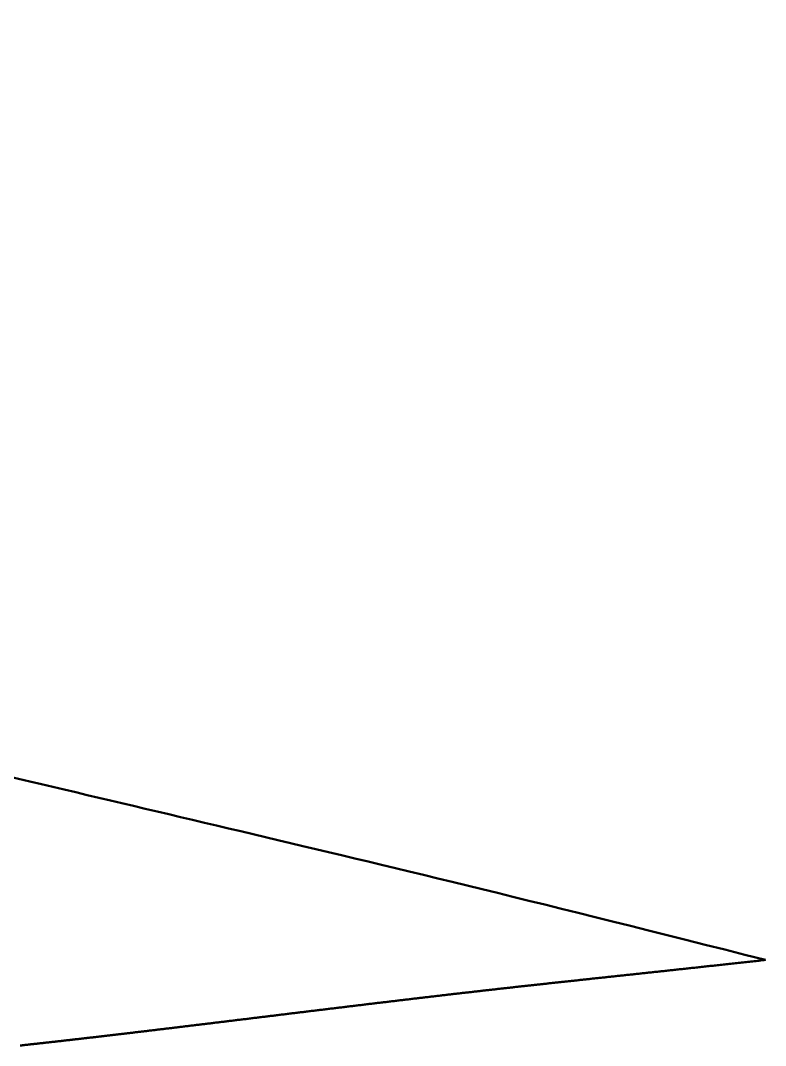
# Model space of a CAD drawing. Header units: millimetres. Extents: x -55 to 717, y -74 to 658.
# Drawn here: x 681.75 to 716.54, y 609.9 to 657.78 of the extents above; entities that cross this region are included whole.
import ezdxf

# ---------------------------------------------------------------- set-up
doc = ezdxf.new("R2010")
doc.units = ezdxf.units.MM
doc.layers.get('0').update_dxf_attribs({"color": 1, "lineweight": 13, "true_color": 0xff0000})
doc.layers.add('Rez', color=30, linetype='Continuous', lineweight=50, true_color=0xff7f00)

# ---------------------------------------------------------------- blocks, each defined once
blk = doc.blocks.new('Stranica')
at = {"layer": 'Rez'}
for p, q in [((-433.514, -14.682), (-433.59, -14.674)), ((-433.438, -14.69), (-433.514, -14.682)), ((-433.362, -14.699), (-433.438, -14.69)), ((-433.286, -14.707), (-433.362, -14.699)), ((-433.211, -14.715), (-433.286, -14.707)), ((-433.136, -14.723), (-433.211, -14.715)), ((-433.061, -14.732), (-433.136, -14.723)), ((-432.987, -14.74), (-433.061, -14.732)), ((-432.913, -14.748), (-432.987, -14.74)), ((-432.839, -14.756), (-432.913, -14.748)), ((-432.765, -14.764), (-432.839, -14.756)), ((-432.691, -14.772), (-432.765, -14.764)), ((-432.618, -14.78), (-432.691, -14.772)), ((-432.545, -14.788), (-432.618, -14.78)), ((-432.473, -14.796), (-432.545, -14.788)), ((-432.4, -14.804), (-432.473, -14.796)), ((-432.328, -14.812), (-432.4, -14.804)), ((-432.257, -14.82), (-432.328, -14.812)), ((-432.185, -14.827), (-432.257, -14.82)), ((-432.114, -14.835), (-432.185, -14.827)), ((-432.043, -14.843), (-432.114, -14.835)), ((-431.972, -14.851), (-432.043, -14.843)), ((-431.901, -14.858), (-431.972, -14.851)), ((-431.831, -14.866), (-431.901, -14.858)), ((-431.761, -14.874), (-431.831, -14.866)), ((-431.691, -14.881), (-431.761, -14.874)), ((-431.621, -14.889), (-431.691, -14.881)), ((-431.552, -14.896), (-431.621, -14.889)), ((-431.483, -14.904), (-431.552, -14.896)), ((-431.414, -14.911), (-431.483, -14.904)), ((-431.346, -14.919), (-431.414, -14.911)), ((-431.277, -14.926), (-431.346, -14.919)), ((-431.209, -14.933), (-431.277, -14.926)), ((-431.141, -14.941), (-431.209, -14.933)), ((-431.074, -14.948), (-431.141, -14.941)), ((-431.006, -14.955), (-431.074, -14.948)), ((-430.939, -14.963), (-431.006, -14.955)), ((-430.872, -14.97), (-430.939, -14.963)), ((-430.805, -14.977), (-430.872, -14.97)), ((-430.739, -14.984), (-430.805, -14.977)), ((-430.673, -14.992), (-430.739, -14.984)), ((-430.607, -14.999), (-430.673, -14.992)), ((-430.541, -15.006), (-430.607, -14.999)), ((-430.475, -15.013), (-430.541, -15.006)), ((-430.41, -15.02), (-430.475, -15.013)), ((-430.345, -15.027), (-430.41, -15.02)), ((-430.28, -15.034), (-430.345, -15.027)), ((-430.215, -15.041), (-430.28, -15.034)), ((-430.15, -15.048), (-430.215, -15.041)), ((-430.086, -15.055), (-430.15, -15.048)), ((-430.022, -15.062), (-430.086, -15.055)), ((-429.958, -15.069), (-430.022, -15.062)), ((-429.895, -15.076), (-429.958, -15.069)), ((-429.831, -15.083), (-429.895, -15.076)), ((-429.768, -15.089), (-429.831, -15.083)), ((-429.705, -15.096), (-429.768, -15.089)), ((-429.642, -15.103), (-429.705, -15.096)), ((-429.579, -15.11), (-429.642, -15.103)), ((-429.517, -15.116), (-429.579, -15.11)), ((-429.455, -15.123), (-429.517, -15.116)), ((-429.392, -15.13), (-429.455, -15.123)), ((-429.331, -15.137), (-429.392, -15.13)), ((-429.269, -15.143), (-429.331, -15.137)), ((-429.208, -15.15), (-429.269, -15.143)), ((-429.146, -15.156), (-429.208, -15.15)), ((-429.085, -15.163), (-429.146, -15.156)), ((-429.024, -15.17), (-429.085, -15.163)), ((-428.964, -15.176), (-429.024, -15.17)), ((-428.903, -15.183), (-428.964, -15.176)), ((-428.843, -15.189), (-428.903, -15.183)), ((-428.782, -15.196), (-428.843, -15.189)), ((-428.722, -15.202), (-428.782, -15.196)), ((-428.663, -15.208), (-428.722, -15.202)), ((-428.603, -15.215), (-428.663, -15.208)), ((-428.544, -15.221), (-428.603, -15.215)), ((-428.484, -15.228), (-428.544, -15.221)), ((-428.425, -15.234), (-428.484, -15.228)), ((-428.366, -15.24), (-428.425, -15.234)), ((-428.308, -15.247), (-428.366, -15.24)), ((-428.249, -15.253), (-428.308, -15.247)), ((-428.191, -15.259), (-428.249, -15.253)), ((-428.132, -15.265), (-428.191, -15.259)), ((-428.074, -15.272), (-428.132, -15.265)), ((-428.016, -15.278), (-428.074, -15.272)), ((-427.959, -15.284), (-428.016, -15.278)), ((-427.901, -15.29), (-427.959, -15.284)), ((-427.844, -15.296), (-427.901, -15.29)), ((-427.786, -15.303), (-427.844, -15.296)), ((-427.729, -15.309), (-427.786, -15.303)), ((-427.672, -15.315), (-427.729, -15.309)), ((-427.615, -15.321), (-427.672, -15.315)), ((-427.559, -15.327), (-427.615, -15.321)), ((-427.502, -15.333), (-427.559, -15.327)), ((-427.446, -15.339), (-427.502, -15.333)), ((-427.39, -15.345), (-427.446, -15.339)), ((-427.333, -15.351), (-427.39, -15.345)), ((-427.278, -15.357), (-427.333, -15.351)), ((-427.222, -15.363), (-427.278, -15.357)), ((-427.166, -15.369), (-427.222, -15.363)), ((-427.111, -15.375), (-427.166, -15.369)), ((-427.055, -15.381), (-427.111, -15.375)), ((-427, -15.387), (-427.055, -15.381)), ((-426.945, -15.393), (-427, -15.387)), ((-426.89, -15.399), (-426.945, -15.393)), ((-426.835, -15.404), (-426.89, -15.399)), ((-426.78, -15.41), (-426.835, -15.404)), ((-426.726, -15.416), (-426.78, -15.41)), ((-426.672, -15.422), (-426.726, -15.416)), ((-426.617, -15.428), (-426.672, -15.422)), ((-426.563, -15.434), (-426.617, -15.428)), ((-426.509, -15.439), (-426.563, -15.434)), ((-426.455, -15.445), (-426.509, -15.439)), ((-426.401, -15.451), (-426.455, -15.445)), ((-426.348, -15.457), (-426.401, -15.451)), ((-426.294, -15.462), (-426.348, -15.457)), ((-426.241, -15.468), (-426.294, -15.462)), ((-426.187, -15.474), (-426.241, -15.468)), ((-426.134, -15.48), (-426.187, -15.474)), ((-426.081, -15.485), (-426.134, -15.48)), ((-426.028, -15.491), (-426.081, -15.485)), ((-425.975, -15.497), (-426.028, -15.491)), ((-425.922, -15.502), (-425.975, -15.497)), ((-425.87, -15.508), (-425.922, -15.502)), ((-425.817, -15.514), (-425.87, -15.508)), ((-425.765, -15.519), (-425.817, -15.514)), ((-425.712, -15.525), (-425.765, -15.519)), ((-425.66, -15.531), (-425.712, -15.525)), ((-425.608, -15.536), (-425.66, -15.531)), ((-425.556, -15.542), (-425.608, -15.536)), ((-425.504, -15.547), (-425.556, -15.542)), ((-425.452, -15.553), (-425.504, -15.547)), ((-425.4, -15.558), (-425.452, -15.553)), ((-425.348, -15.564), (-425.4, -15.558)), ((-425.297, -15.57), (-425.348, -15.564)), ((-425.245, -15.575), (-425.297, -15.57)), ((-425.194, -15.581), (-425.245, -15.575)), ((-425.143, -15.586), (-425.194, -15.581)), ((-425.091, -15.592), (-425.143, -15.586)), ((-425.04, -15.597), (-425.091, -15.592)), ((-424.989, -15.603), (-425.04, -15.597)), ((-424.938, -15.608), (-424.989, -15.603)), ((-424.887, -15.614), (-424.938, -15.608)), ((-424.836, -15.619), (-424.887, -15.614)), ((-424.786, -15.625), (-424.836, -15.619)), ((-424.735, -15.63), (-424.786, -15.625)), ((-424.684, -15.635), (-424.735, -15.63)), ((-424.634, -15.641), (-424.684, -15.635)), ((-424.583, -15.646), (-424.634, -15.641)), ((-424.533, -15.652), (-424.583, -15.646)), ((-424.483, -15.657), (-424.533, -15.652)), ((-424.432, -15.663), (-424.483, -15.657)), ((-424.382, -15.668), (-424.432, -15.663)), ((-424.332, -15.673), (-424.382, -15.668)), ((-424.282, -15.679), (-424.332, -15.673)), ((-424.232, -15.684), (-424.282, -15.679)), ((-424.182, -15.69), (-424.232, -15.684)), ((-424.132, -15.695), (-424.182, -15.69)), ((-424.082, -15.7), (-424.132, -15.695)), ((-424.033, -15.706), (-424.082, -15.7)), ((-423.983, -15.711), (-424.033, -15.706)), ((-423.933, -15.717), (-423.983, -15.711)), ((-423.884, -15.722), (-423.933, -15.717)), ((-423.834, -15.727), (-423.884, -15.722)), ((-423.785, -15.733), (-423.834, -15.727)), ((-423.735, -15.738), (-423.785, -15.733)), ((-423.686, -15.743), (-423.735, -15.738)), ((-423.636, -15.749), (-423.686, -15.743)), ((-423.587, -15.754), (-423.636, -15.749)), ((-423.538, -15.76), (-423.587, -15.754)), ((-423.488, -15.765), (-423.538, -15.76)), ((-423.439, -15.77), (-423.488, -15.765)), ((-423.39, -15.776), (-423.439, -15.77)), ((-423.341, -15.781), (-423.39, -15.776)), ((-423.292, -15.786), (-423.341, -15.781)), ((-423.243, -15.792), (-423.292, -15.786)), ((-423.193, -15.797), (-423.243, -15.792)), ((-423.144, -15.802), (-423.193, -15.797)), ((-423.095, -15.808), (-423.144, -15.802)), ((-423.046, -15.813), (-423.095, -15.808)), ((-422.997, -15.818), (-423.046, -15.813)), ((-422.949, -15.824), (-422.997, -15.818)), ((-422.9, -15.829), (-422.949, -15.824)), ((-422.851, -15.834), (-422.9, -15.829)), ((-422.802, -15.84), (-422.851, -15.834)), ((-422.753, -15.845), (-422.802, -15.84)), ((-422.704, -15.85), (-422.753, -15.845)), ((-422.655, -15.856), (-422.704, -15.85)), ((-422.607, -15.861), (-422.655, -15.856)), ((-422.558, -15.867), (-422.607, -15.861)), ((-422.509, -15.872), (-422.558, -15.867)), ((-422.46, -15.877), (-422.509, -15.872)), ((-422.411, -15.883), (-422.46, -15.877)), ((-422.363, -15.888), (-422.411, -15.883)), ((-422.314, -15.893), (-422.363, -15.888)), ((-422.265, -15.899), (-422.314, -15.893)), ((-422.216, -15.904), (-422.265, -15.899)), ((-422.168, -15.909), (-422.216, -15.904)), ((-422.119, -15.915), (-422.168, -15.909)), ((-422.07, -15.92), (-422.119, -15.915)), ((-422.021, -15.926), (-422.07, -15.92)), ((-421.973, -15.931), (-422.021, -15.926)), ((-421.924, -15.936), (-421.973, -15.931)), ((-421.875, -15.942), (-421.924, -15.936)), ((-421.826, -15.947), (-421.875, -15.942)), ((-421.777, -15.953), (-421.826, -15.947)), ((-421.729, -15.958), (-421.777, -15.953)), ((-421.68, -15.964), (-421.729, -15.958)), ((-421.631, -15.969), (-421.68, -15.964)), ((-421.582, -15.974), (-421.631, -15.969)), ((-421.533, -15.98), (-421.582, -15.974)), ((-421.484, -15.985), (-421.533, -15.98)), ((-421.435, -15.991), (-421.484, -15.985)), ((-421.386, -15.996), (-421.435, -15.991)), ((-421.337, -16.002), (-421.386, -15.996)), ((-421.288, -16.007), (-421.337, -16.002)), ((-421.239, -16.013), (-421.288, -16.007)), ((-421.19, -16.018), (-421.239, -16.013)), ((-421.141, -16.024), (-421.19, -16.018)), ((-421.092, -16.029), (-421.141, -16.024)), ((-421.043, -16.035), (-421.092, -16.029)), ((-420.994, -16.04), (-421.043, -16.035)), ((-420.944, -16.046), (-420.994, -16.04)), ((-420.895, -16.051), (-420.944, -16.046)), ((-420.846, -16.057), (-420.895, -16.051)), ((-420.796, -16.062), (-420.846, -16.057)), ((-420.747, -16.068), (-420.796, -16.062)), ((-420.698, -16.073), (-420.747, -16.068)), ((-420.648, -16.079), (-420.698, -16.073)), ((-420.599, -16.084), (-420.648, -16.079)), ((-420.549, -16.09), (-420.599, -16.084)), ((-420.499, -16.096), (-420.549, -16.09)), ((-420.45, -16.101), (-420.499, -16.096)), ((-420.4, -16.107), (-420.45, -16.101)), ((-420.35, -16.113), (-420.4, -16.107)), ((-420.3, -16.118), (-420.35, -16.113)), ((-420.251, -16.124), (-420.3, -16.118)), ((-420.201, -16.13), (-420.251, -16.124)), ((-420.151, -16.135), (-420.201, -16.13)), ((-420.101, -16.141), (-420.151, -16.135)), ((-420.05, -16.147), (-420.101, -16.141)), ((-420, -16.152), (-420.05, -16.147)), ((-419.95, -16.158), (-420, -16.152)), ((-419.9, -16.164), (-419.95, -16.158)), ((-419.849, -16.17), (-419.9, -16.164)), ((-419.799, -16.175), (-419.849, -16.17)), ((-419.748, -16.181), (-419.799, -16.175)), ((-419.698, -16.187), (-419.748, -16.181)), ((-419.647, -16.193), (-419.698, -16.187)), ((-419.596, -16.198), (-419.647, -16.193)), ((-419.545, -16.204), (-419.596, -16.198)), ((-419.494, -16.21), (-419.545, -16.204)), ((-419.443, -16.216), (-419.494, -16.21)), ((-419.392, -16.222), (-419.443, -16.216)), ((-419.341, -16.228), (-419.392, -16.222)), ((-419.29, -16.234), (-419.341, -16.228)), ((-419.239, -16.24), (-419.29, -16.234)), ((-419.187, -16.245), (-419.239, -16.24)), ((-419.136, -16.251), (-419.187, -16.245)), ((-419.084, -16.257), (-419.136, -16.251)), ((-419.033, -16.263), (-419.084, -16.257)), ((-418.981, -16.269), (-419.033, -16.263)), ((-418.929, -16.275), (-418.981, -16.269)), ((-418.877, -16.281), (-418.929, -16.275)), ((-418.825, -16.287), (-418.877, -16.281)), ((-418.773, -16.293), (-418.825, -16.287)), ((-418.721, -16.299), (-418.773, -16.293)), ((-418.669, -16.306), (-418.721, -16.299)), ((-418.616, -16.312), (-418.669, -16.306)), ((-418.564, -16.318), (-418.616, -16.312)), ((-418.511, -16.324), (-418.564, -16.318)), ((-418.459, -16.33), (-418.511, -16.324)), ((-418.406, -16.336), (-418.459, -16.33)), ((-418.353, -16.342), (-418.406, -16.336)), ((-418.301, -16.348), (-418.353, -16.342)), ((-418.248, -16.355), (-418.301, -16.348)), ((-418.195, -16.361), (-418.248, -16.355)), ((-418.142, -16.367), (-418.195, -16.361)), ((-418.089, -16.373), (-418.142, -16.367)), ((-418.036, -16.379), (-418.089, -16.373)), ((-417.983, -16.386), (-418.036, -16.379)), ((-417.929, -16.392), (-417.983, -16.386)), ((-417.876, -16.398), (-417.929, -16.392)), ((-417.823, -16.404), (-417.876, -16.398)), ((-417.769, -16.411), (-417.823, -16.404)), ((-417.715, -16.417), (-417.769, -16.411)), ((-417.662, -16.423), (-417.715, -16.417)), ((-417.608, -16.43), (-417.662, -16.423)), ((-417.554, -16.436), (-417.608, -16.43)), ((-417.501, -16.442), (-417.554, -16.436)), ((-417.447, -16.449), (-417.501, -16.442)), ((-417.393, -16.455), (-417.447, -16.449)), ((-417.339, -16.461), (-417.393, -16.455)), ((-417.285, -16.468), (-417.339, -16.461)), ((-417.231, -16.474), (-417.285, -16.468)), ((-417.177, -16.481), (-417.231, -16.474)), ((-417.122, -16.487), (-417.177, -16.481)), ((-417.068, -16.493), (-417.122, -16.487)), ((-417.014, -16.5), (-417.068, -16.493)), ((-416.959, -16.506), (-417.014, -16.5)), ((-416.905, -16.513), (-416.959, -16.506)), ((-416.851, -16.519), (-416.905, -16.513)), ((-416.796, -16.526), (-416.851, -16.519)), ((-416.741, -16.532), (-416.796, -16.526)), ((-416.687, -16.539), (-416.741, -16.532)), ((-416.632, -16.545), (-416.687, -16.539)), ((-416.577, -16.552), (-416.632, -16.545)), ((-416.523, -16.558), (-416.577, -16.552)), ((-416.468, -16.565), (-416.523, -16.558)), ((-416.413, -16.571), (-416.468, -16.565)), ((-416.358, -16.578), (-416.413, -16.571)), ((-416.303, -16.584), (-416.358, -16.578)), ((-416.248, -16.591), (-416.303, -16.584)), ((-416.193, -16.597), (-416.248, -16.591)), ((-416.138, -16.604), (-416.193, -16.597)), ((-416.082, -16.611), (-416.138, -16.604)), ((-416.027, -16.617), (-416.082, -16.611)), ((-415.972, -16.624), (-416.027, -16.617)), ((-415.917, -16.63), (-415.972, -16.624)), ((-415.861, -16.637), (-415.917, -16.63)), ((-415.806, -16.644), (-415.861, -16.637)), ((-415.751, -16.65), (-415.806, -16.644)), ((-415.695, -16.657), (-415.751, -16.65)), ((-415.64, -16.663), (-415.695, -16.657)), ((-415.584, -16.67), (-415.64, -16.663)), ((-415.529, -16.677), (-415.584, -16.67)), ((-415.473, -16.683), (-415.529, -16.677)), ((-415.417, -16.69), (-415.473, -16.683)), ((-415.362, -16.697), (-415.417, -16.69)), ((-415.306, -16.703), (-415.362, -16.697)), ((-415.25, -16.71), (-415.306, -16.703)), ((-415.195, -16.717), (-415.25, -16.71)), ((-415.139, -16.724), (-415.195, -16.717)), ((-415.083, -16.73), (-415.139, -16.724)), ((-415.027, -16.737), (-415.083, -16.73)), ((-414.971, -16.744), (-415.027, -16.737)), ((-414.915, -16.75), (-414.971, -16.744)), ((-414.86, -16.757), (-414.915, -16.75)), ((-414.804, -16.764), (-414.86, -16.757)), ((-414.748, -16.771), (-414.804, -16.764)), ((-414.692, -16.777), (-414.748, -16.771)), ((-414.636, -16.784), (-414.692, -16.777)), ((-414.58, -16.791), (-414.636, -16.784)), ((-414.524, -16.798), (-414.58, -16.791)), ((-414.467, -16.804), (-414.524, -16.798)), ((-414.411, -16.811), (-414.467, -16.804)), ((-414.355, -16.818), (-414.411, -16.811)), ((-414.299, -16.825), (-414.355, -16.818)), ((-414.243, -16.832), (-414.299, -16.825)), ((-414.187, -16.838), (-414.243, -16.832)), ((-414.131, -16.845), (-414.187, -16.838)), ((-414.074, -16.852), (-414.131, -16.845)), ((-414.018, -16.859), (-414.074, -16.852)), ((-413.962, -16.865), (-414.018, -16.859)), ((-413.906, -16.872), (-413.962, -16.865)), ((-413.849, -16.879), (-413.906, -16.872)), ((-413.793, -16.886), (-413.849, -16.879)), ((-413.737, -16.893), (-413.793, -16.886)), ((-413.681, -16.9), (-413.737, -16.893)), ((-413.624, -16.906), (-413.681, -16.9)), ((-413.568, -16.913), (-413.624, -16.906)), ((-413.512, -16.92), (-413.568, -16.913)), ((-413.455, -16.927), (-413.512, -16.92)), ((-413.399, -16.934), (-413.455, -16.927)), ((-413.343, -16.94), (-413.399, -16.934)), ((-413.286, -16.947), (-413.343, -16.94)), ((-413.23, -16.954), (-413.286, -16.947)), ((-413.174, -16.961), (-413.23, -16.954)), ((-413.117, -16.968), (-413.174, -16.961)), ((-413.061, -16.975), (-413.117, -16.968)), ((-413.004, -16.982), (-413.061, -16.975)), ((-412.948, -16.988), (-413.004, -16.982)), ((-412.892, -16.995), (-412.948, -16.988)), ((-412.835, -17.002), (-412.892, -16.995)), ((-412.779, -17.009), (-412.835, -17.002)), ((-412.723, -17.016), (-412.779, -17.009)), ((-412.666, -17.023), (-412.723, -17.016)), ((-412.61, -17.029), (-412.666, -17.023)), ((-412.554, -17.036), (-412.61, -17.029)), ((-412.497, -17.043), (-412.554, -17.036)), ((-412.441, -17.05), (-412.497, -17.043)), ((-412.385, -17.057), (-412.441, -17.05)), ((-412.328, -17.064), (-412.385, -17.057)), ((-412.272, -17.071), (-412.328, -17.064)), ((-412.216, -17.077), (-412.272, -17.071)), ((-412.159, -17.084), (-412.216, -17.077)), ((-412.103, -17.091), (-412.159, -17.084)), ((-412.047, -17.098), (-412.103, -17.091)), ((-411.991, -17.105), (-412.047, -17.098)), ((-411.934, -17.112), (-411.991, -17.105)), ((-411.878, -17.118), (-411.934, -17.112)), ((-411.822, -17.125), (-411.878, -17.118)), ((-411.766, -17.132), (-411.822, -17.125)), ((-411.709, -17.139), (-411.766, -17.132)), ((-411.653, -17.146), (-411.709, -17.139)), ((-411.597, -17.153), (-411.653, -17.146)), ((-411.541, -17.16), (-411.597, -17.153)), ((-411.485, -17.166), (-411.541, -17.16)), ((-411.429, -17.173), (-411.485, -17.166)), ((-411.373, -17.18), (-411.429, -17.173)), ((-411.317, -17.187), (-411.373, -17.18)), ((-411.261, -17.194), (-411.317, -17.187)), ((-411.205, -17.201), (-411.261, -17.194)), ((-411.149, -17.207), (-411.205, -17.201)), ((-411.093, -17.214), (-411.149, -17.207)), ((-411.037, -17.221), (-411.093, -17.214)), ((-410.981, -17.228), (-411.037, -17.221)), ((-410.925, -17.235), (-410.981, -17.228)), ((-410.869, -17.241), (-410.925, -17.235)), ((-410.813, -17.248), (-410.869, -17.241)), ((-410.757, -17.255), (-410.813, -17.248)), ((-410.702, -17.262), (-410.757, -17.255)), ((-410.646, -17.269), (-410.702, -17.262)), ((-410.59, -17.276), (-410.646, -17.269)), ((-410.535, -17.282), (-410.59, -17.276)), ((-410.479, -17.289), (-410.535, -17.282)), ((-410.423, -17.296), (-410.479, -17.289)), ((-410.368, -17.303), (-410.423, -17.296)), ((-410.312, -17.309), (-410.368, -17.303)), ((-410.257, -17.316), (-410.312, -17.309)), ((-410.201, -17.323), (-410.257, -17.316)), ((-410.146, -17.33), (-410.201, -17.323)), ((-410.09, -17.336), (-410.146, -17.33)), ((-410.035, -17.343), (-410.09, -17.336)), ((-409.98, -17.35), (-410.035, -17.343)), ((-409.924, -17.357), (-409.98, -17.35)), ((-409.869, -17.363), (-409.924, -17.357)), ((-409.814, -17.37), (-409.869, -17.363)), ((-409.759, -17.377), (-409.814, -17.37)), ((-409.704, -17.384), (-409.759, -17.377)), ((-409.649, -17.39), (-409.704, -17.384)), ((-409.594, -17.397), (-409.649, -17.39)), ((-409.539, -17.404), (-409.594, -17.397)), ((-409.484, -17.411), (-409.539, -17.404)), ((-409.429, -17.417), (-409.484, -17.411)), ((-409.374, -17.424), (-409.429, -17.417)), ((-409.319, -17.431), (-409.374, -17.424)), ((-409.265, -17.437), (-409.319, -17.431)), ((-409.21, -17.444), (-409.265, -17.437)), ((-409.155, -17.451), (-409.21, -17.444)), ((-409.101, -17.457), (-409.155, -17.451)), ((-409.046, -17.464), (-409.101, -17.457)), ((-408.992, -17.471), (-409.046, -17.464)), ((-408.937, -17.477), (-408.992, -17.471)), ((-408.883, -17.484), (-408.937, -17.477)), ((-408.829, -17.49), (-408.883, -17.484)), ((-408.774, -17.497), (-408.829, -17.49)), ((-408.72, -17.504), (-408.774, -17.497)), ((-408.666, -17.51), (-408.72, -17.504)), ((-408.612, -17.517), (-408.666, -17.51)), ((-408.558, -17.523), (-408.612, -17.517)), ((-408.504, -17.53), (-408.558, -17.523)), ((-408.45, -17.537), (-408.504, -17.53)), ((-408.396, -17.543), (-408.45, -17.537)), ((-408.342, -17.55), (-408.396, -17.543)), ((-408.289, -17.556), (-408.342, -17.55)), ((-408.235, -17.563), (-408.289, -17.556)), ((-408.181, -17.569), (-408.235, -17.563)), ((-408.128, -17.576), (-408.181, -17.569)), ((-408.074, -17.582), (-408.128, -17.576)), ((-408.021, -17.589), (-408.074, -17.582)), ((-407.968, -17.595), (-408.021, -17.589)), ((-407.914, -17.602), (-407.968, -17.595)), ((-407.861, -17.608), (-407.914, -17.602)), ((-407.808, -17.615), (-407.861, -17.608)), ((-407.755, -17.621), (-407.808, -17.615)), ((-407.702, -17.628), (-407.755, -17.621)), ((-407.649, -17.634), (-407.702, -17.628)), ((-407.596, -17.64), (-407.649, -17.634)), ((-407.544, -17.647), (-407.596, -17.64)), ((-407.491, -17.653), (-407.544, -17.647)), ((-407.438, -17.66), (-407.491, -17.653)), ((-407.386, -17.666), (-407.438, -17.66)), ((-407.333, -17.672), (-407.386, -17.666)), ((-407.281, -17.679), (-407.333, -17.672)), ((-407.229, -17.685), (-407.281, -17.679)), ((-407.176, -17.691), (-407.229, -17.685)), ((-407.124, -17.698), (-407.176, -17.691)), ((-407.072, -17.704), (-407.124, -17.698)), ((-407.02, -17.71), (-407.072, -17.704)), ((-406.968, -17.717), (-407.02, -17.71)), ((-406.916, -17.723), (-406.968, -17.717)), ((-406.865, -17.729), (-406.916, -17.723)), ((-406.813, -17.736), (-406.865, -17.729)), ((-406.762, -17.742), (-406.813, -17.736)), ((-406.71, -17.748), (-406.762, -17.742)), ((-406.659, -17.754), (-406.71, -17.748)), ((-406.607, -17.76), (-406.659, -17.754)), ((-406.556, -17.767), (-406.607, -17.76)), ((-406.505, -17.773), (-406.556, -17.767)), ((-406.454, -17.779), (-406.505, -17.773)), ((-406.403, -17.785), (-406.454, -17.779)), ((-406.352, -17.791), (-406.403, -17.785)), ((-406.301, -17.797), (-406.352, -17.791)), ((-406.251, -17.804), (-406.301, -17.797)), ((-406.2, -17.81), (-406.251, -17.804)), ((-406.15, -17.816), (-406.2, -17.81)), ((-406.099, -17.822), (-406.15, -17.816)), ((-406.049, -17.828), (-406.099, -17.822)), ((-405.999, -17.834), (-406.049, -17.828)), ((-405.949, -17.84), (-405.999, -17.834)), ((-405.899, -17.846), (-405.949, -17.84)), ((-405.849, -17.852), (-405.899, -17.846)), ((-405.799, -17.858), (-405.849, -17.852)), ((-405.749, -17.864), (-405.799, -17.858)), ((-405.7, -17.87), (-405.749, -17.864)), ((-405.65, -17.876), (-405.7, -17.87)), ((-405.601, -17.882), (-405.65, -17.876)), ((-405.551, -17.888), (-405.601, -17.882)), ((-405.502, -17.894), (-405.551, -17.888)), ((-405.453, -17.9), (-405.502, -17.894)), ((-405.404, -17.906), (-405.453, -17.9)), ((-405.355, -17.911), (-405.404, -17.906)), ((-405.306, -17.917), (-405.355, -17.911)), ((-405.258, -17.923), (-405.306, -17.917)), ((-405.209, -17.929), (-405.258, -17.923)), ((-405.161, -17.935), (-405.209, -17.929)), ((-405.112, -17.94), (-405.161, -17.935)), ((-405.064, -17.946), (-405.112, -17.94)), ((-405.016, -17.952), (-405.064, -17.946)), ((-404.968, -17.958), (-405.016, -17.952)), ((-404.92, -17.963), (-404.968, -17.958)), ((-404.872, -17.969), (-404.92, -17.963)), ((-404.824, -17.975), (-404.872, -17.969)), ((-404.777, -17.981), (-404.824, -17.975)), ((-404.729, -17.986), (-404.777, -17.981)), ((-404.682, -17.992), (-404.729, -17.986)), ((-404.635, -17.998), (-404.682, -17.992)), ((-404.587, -18.003), (-404.635, -17.998)), ((-404.54, -18.009), (-404.587, -18.003)), ((-404.493, -18.014), (-404.54, -18.009)), ((-404.446, -18.02), (-404.493, -18.014)), ((-404.399, -18.026), (-404.446, -18.02)), ((-404.353, -18.031), (-404.399, -18.026)), ((-404.306, -18.037), (-404.353, -18.031)), ((-404.259, -18.042), (-404.306, -18.037)), ((-404.213, -18.048), (-404.259, -18.042)), ((-404.167, -18.053), (-404.213, -18.048)), ((-404.12, -18.059), (-404.167, -18.053)), ((-404.074, -18.064), (-404.12, -18.059)), ((-404.028, -18.07), (-404.074, -18.064)), ((-403.982, -18.075), (-404.028, -18.07)), ((-403.936, -18.081), (-403.982, -18.075)), ((-403.89, -18.086), (-403.936, -18.081)), ((-403.844, -18.091), (-403.89, -18.086)), ((-403.799, -18.097), (-403.844, -18.091)), ((-403.753, -18.102), (-403.799, -18.097)), ((-403.708, -18.108), (-403.753, -18.102)), ((-403.662, -18.113), (-403.708, -18.108)), ((-403.617, -18.118), (-403.662, -18.113)), ((-403.572, -18.124), (-403.617, -18.118)), ((-403.527, -18.129), (-403.572, -18.124)), ((-403.482, -18.134), (-403.527, -18.129)), ((-403.437, -18.139), (-403.482, -18.134)), ((-403.392, -18.145), (-403.437, -18.139)), ((-403.347, -18.15), (-403.392, -18.145)), ((-403.303, -18.155), (-403.347, -18.15)), ((-403.258, -18.161), (-403.303, -18.155)), ((-403.213, -18.166), (-403.258, -18.161)), ((-403.169, -18.171), (-403.213, -18.166)), ((-403.125, -18.176), (-403.169, -18.171)), ((-403.08, -18.181), (-403.125, -18.176)), ((-403.036, -18.187), (-403.08, -18.181)), ((-402.992, -18.192), (-403.036, -18.187)), ((-402.948, -18.197), (-402.992, -18.192)), ((-402.904, -18.202), (-402.948, -18.197)), ((-402.86, -18.207), (-402.904, -18.202)), ((-402.816, -18.212), (-402.86, -18.207)), ((-402.773, -18.217), (-402.816, -18.212)), ((-402.729, -18.222), (-402.773, -18.217)), ((-402.685, -18.227), (-402.729, -18.222)), ((-402.642, -18.233), (-402.685, -18.227)), ((-402.598, -18.238), (-402.642, -18.233)), ((-402.555, -18.243), (-402.598, -18.238)), ((-402.512, -18.248), (-402.555, -18.243)), ((-402.469, -18.253), (-402.512, -18.248)), ((-402.426, -18.258), (-402.469, -18.253)), ((-402.382, -18.263), (-402.426, -18.258)), ((-402.34, -18.268), (-402.382, -18.263)), ((-402.297, -18.273), (-402.34, -18.268)), ((-402.254, -18.278), (-402.297, -18.273)), ((-402.211, -18.283), (-402.254, -18.278)), ((-402.168, -18.288), (-402.211, -18.283)), ((-402.126, -18.292), (-402.168, -18.288)), ((-402.083, -18.297), (-402.126, -18.292)), ((-402.041, -18.302), (-402.083, -18.297)), ((-401.998, -18.307), (-402.041, -18.302)), ((-401.956, -18.312), (-401.998, -18.307)), ((-401.914, -18.317), (-401.956, -18.312)), ((-401.871, -18.322), (-401.914, -18.317)), ((-401.829, -18.327), (-401.871, -18.322)), ((-401.787, -18.332), (-401.829, -18.327)), ((-401.745, -18.336), (-401.787, -18.332)), ((-401.703, -18.341), (-401.745, -18.336)), ((-401.661, -18.346), (-401.703, -18.341)), ((-401.619, -18.351), (-401.661, -18.346)), ((-401.578, -18.356), (-401.619, -18.351)), ((-401.536, -18.36), (-401.578, -18.356)), ((-401.494, -18.365), (-401.536, -18.36)), ((-401.453, -18.37), (-401.494, -18.365)), ((-401.411, -18.375), (-401.453, -18.37)), ((-401.37, -18.379), (-401.411, -18.375)), ((-401.328, -18.384), (-401.37, -18.379)), ((-401.287, -18.389), (-401.328, -18.384)), ((-401.245, -18.394), (-401.287, -18.389)), ((-401.204, -18.398), (-401.245, -18.394)), ((-401.163, -18.403), (-401.204, -18.398)), ((-401.122, -18.408), (-401.163, -18.403)), ((-401.081, -18.412), (-401.122, -18.408)), ((-401.04, -18.417), (-401.081, -18.412)), ((-400.999, -18.422), (-401.04, -18.417)), ((-400.958, -18.426), (-400.999, -18.422)), ((-400.917, -18.431), (-400.958, -18.426)), ((-400.876, -18.436), (-400.917, -18.431)), ((-400.836, -18.44), (-400.876, -18.436)), ((-400.795, -18.445), (-400.836, -18.44)), ((-400.754, -18.449), (-400.795, -18.445)), ((-400.714, -18.454), (-400.754, -18.449)), ((-400.673, -18.459), (-400.714, -18.454)), ((-400.633, -18.463), (-400.673, -18.459)), ((-400.592, -18.468), (-400.633, -18.463)), ((-400.552, -18.472), (-400.592, -18.468)), ((-400.511, -18.477), (-400.552, -18.472)), ((-400.471, -18.481), (-400.511, -18.477)), ((-400.431, -18.486), (-400.471, -18.481)), ((-400.391, -18.49), (-400.431, -18.486)), ((-400.35, -18.495), (-400.391, -18.49)), ((-400.31, -18.499), (-400.35, -18.495)), ((-400.27, -18.504), (-400.31, -18.499)), ((-400.23, -18.508), (-400.27, -18.504)), ((-400.19, -18.513), (-400.23, -18.508)), ((-400.15, -18.517), (-400.19, -18.513)), ((-400.11, -18.522), (-400.15, -18.517)), ((-400.071, -18.526), (-400.11, -18.522)), ((-400.031, -18.531), (-400.071, -18.526)), ((-399.991, -18.535), (-400.031, -18.531)), ((-399.951, -18.54), (-399.991, -18.535)), ((-399.912, -18.544), (-399.951, -18.54)), ((-399.872, -18.548), (-399.912, -18.544)), ((-399.832, -18.553), (-399.872, -18.548)), ((-399.793, -18.557), (-399.832, -18.553)), ((-399.753, -18.562), (-399.793, -18.557)), ((-399.714, -18.566), (-399.753, -18.562)), ((-399.674, -18.57), (-399.714, -18.566)), ((-399.635, -18.575), (-399.674, -18.57)), ((-399.595, -18.579), (-399.635, -18.575)), ((-399.556, -18.583), (-399.595, -18.579)), ((-399.517, -18.588), (-399.556, -18.583)), ((-399.477, -18.592), (-399.517, -18.588)), ((-399.438, -18.596), (-399.477, -18.592)), ((-399.399, -18.601), (-399.438, -18.596)), ((-399.36, -18.605), (-399.399, -18.601)), ((-399.321, -18.609), (-399.36, -18.605)), ((-399.282, -18.614), (-399.321, -18.609)), ((-399.243, -18.618), (-399.282, -18.614)), ((-399.203, -18.622), (-399.243, -18.618)), ((-399.164, -18.627), (-399.203, -18.622)), ((-399.125, -18.631), (-399.164, -18.627)), ((-399.086, -18.635), (-399.125, -18.631)), ((-399.048, -18.639), (-399.086, -18.635)), ((-399.009, -18.644), (-399.048, -18.639)), ((-398.97, -18.648), (-399.009, -18.644)), ((-398.931, -18.652), (-398.97, -18.648)), ((-398.892, -18.656), (-398.931, -18.652)), ((-398.853, -18.661), (-398.892, -18.656)), ((-398.814, -18.665), (-398.853, -18.661)), ((-398.776, -18.669), (-398.814, -18.665))]:
    blk.add_line(p, q, dxfattribs=at)
blk.add_open_spline([(-177.906, 29.205), (-197.441, 28.068), (-219.961, 26.191), (-244.474, 23.024), (-261.715, 20.327), (-277.355, 18.098), (-300.695, 13.758), (-323.566, 9.184), (-348.666, 4.375), (-374.821, -0.785), (-393.118, -4.89), (-409.539, -8.761), (-423.262, -12.045), (-433.59, -14.674)], degree=3, dxfattribs=at)

msp = doc.modelspace()

# ---------------------------------------------------------------- block references
at = {"yscale": -1, "rotation": 180}
msp.add_blockref('Stranica', (282.954, 628.572), dxfattribs=at)

doc.saveas('drawing.dxf')
